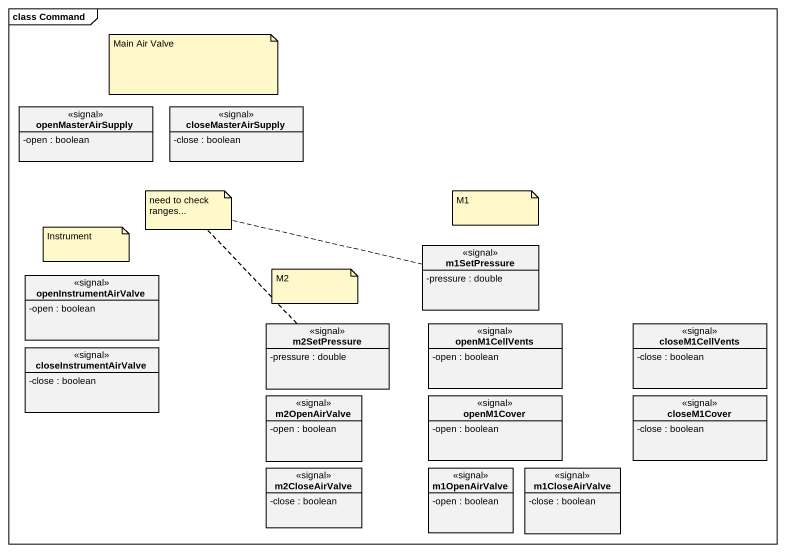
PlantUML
@startuml
mainframe class Command
hide circle
hide empty members
skinparam classAttributeIconSize 0
class openMasterAirSupply <<signal>> {
  -open : boolean
}
class closeMasterAirSupply <<signal>> {
  -close : boolean
}
class openInstrumentAirValve <<signal>> {
  -open : boolean
}
class m1SetPressure <<signal>> {
  -pressure : double
}
class closeInstrumentAirValve <<signal>> {
  -close : boolean
}
class m2SetPressure <<signal>> {
  -pressure : double
}
class openM1CellVents <<signal>> {
  -open : boolean
}
class closeM1CellVents <<signal>> {
  -close : boolean
}
class m2OpenAirValve <<signal>> {
  -open : boolean
}
class openM1Cover <<signal>> {
  -open : boolean
}
class closeM1Cover <<signal>> {
  -close : boolean
}
class m2CloseAirValve <<signal>> {
  -close : boolean
}
class m1OpenAirValve <<signal>> {
  -open : boolean
}
class m1CloseAirValve <<signal>> {
  -close : boolean
}
note as N1
  Main Air Valve
end note
note as N2
  need to check ranges...
end note
N2 .. m2SetPressure
N2 .. m1SetPressure
note as N3
  M1
end note
note as N4
  Instrument
end note
note as N5
  M2
end note
@enduml
